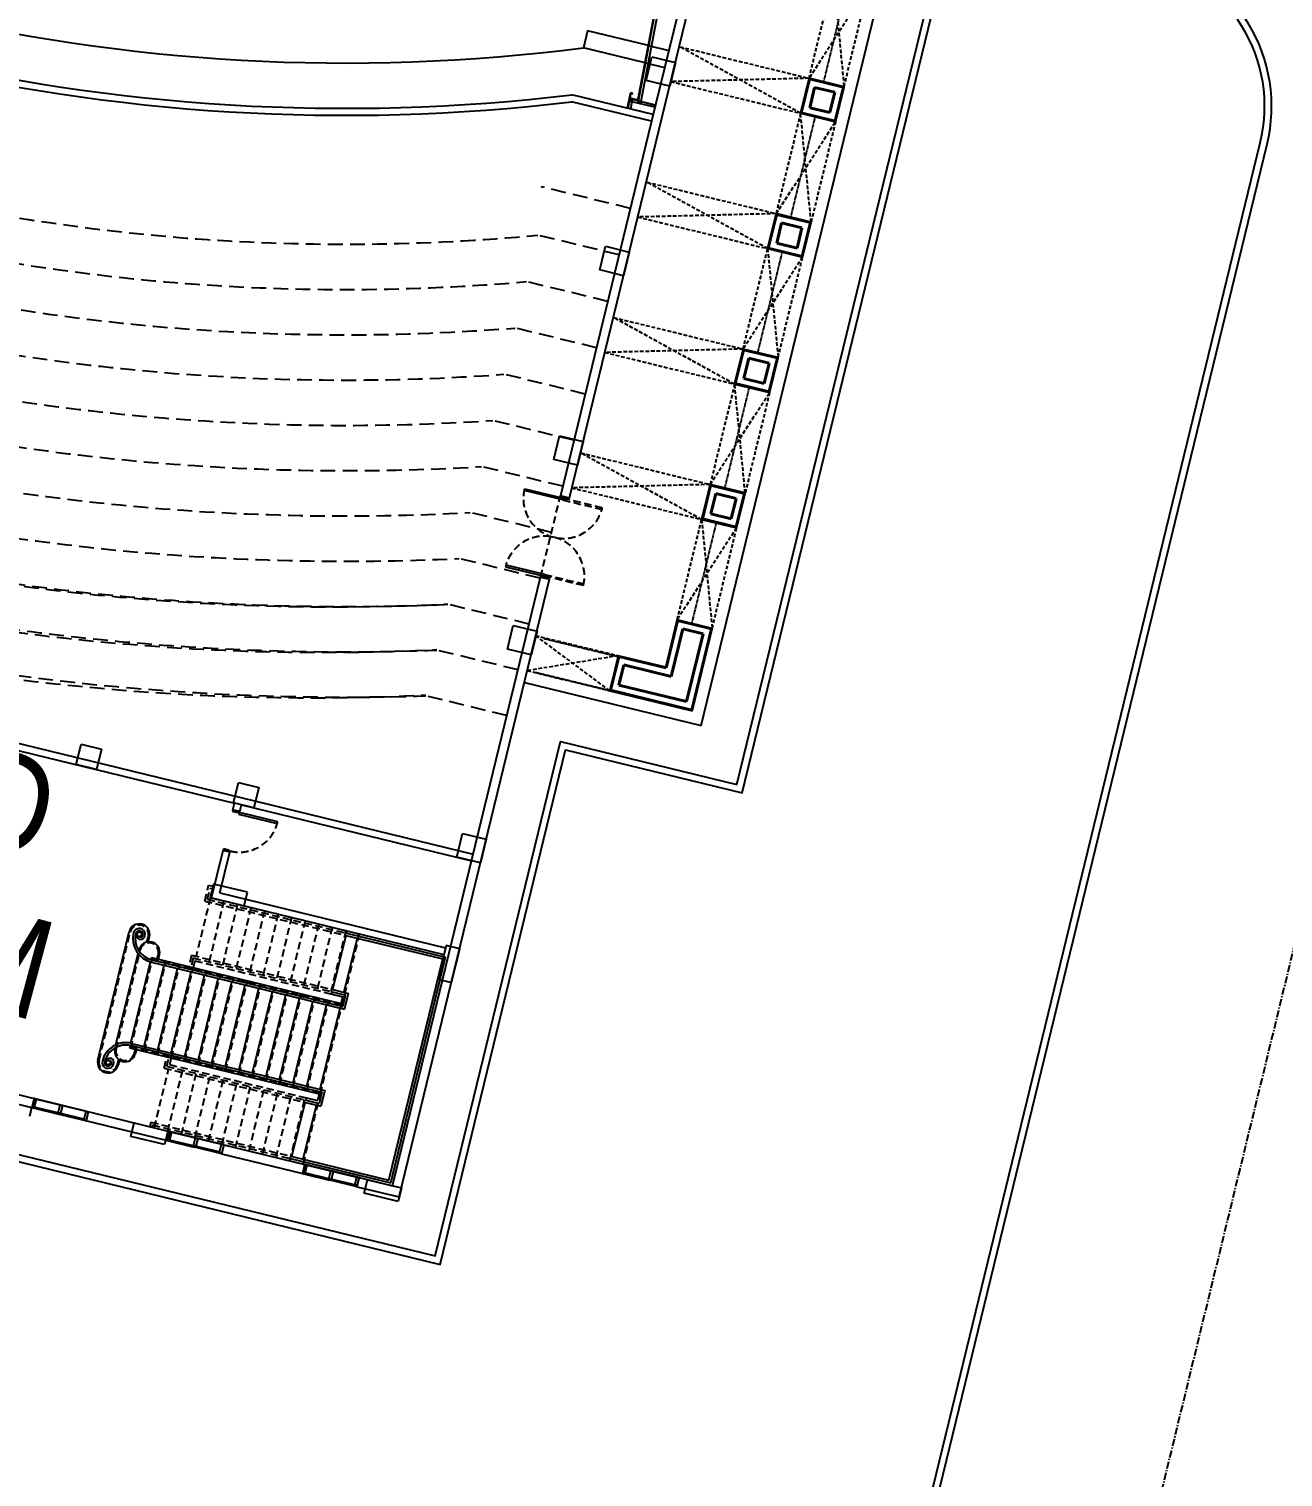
# Model space of a CAD drawing. Header units: feet. Extents: x 50754 to 76410, y 49660 to 67674.
# Drawn here: x 66956 to 68036, y 57479 to 58726 of the extents above; entities that cross this region are included whole.
import ezdxf

# ---------------------------------------------------------------- set-up
doc = ezdxf.new("R2010")
doc.units = ezdxf.units.FT
for name, pattern in [('Amconstr', [9999, 9999, 0]), ('CENTER', [2, 1.25, -0.25, 0.25, -0.25]), ('CENTER2', [28.575, 19.05, -3.175, 3.175, -3.175]), ('HIDDEN', [9.525, 6.35, -3.175]), ('XREF-AUDI GRD-FIRST & ROOF PLANS$0$HIDDEN', [0.375, 0.25, -0.125])]:
    doc.linetypes.add(name, pattern=pattern)
for name, color, linetype in [('03--GRID', 8, 'CENTER2'), ('06--LINE-1', 9, 'Continuous'), ('06--LINE-1 HID', 2, 'HIDDEN'), ('1_TEXT', 3, 'Continuous'), ('arch-win', 40, 'Continuous'), ('COL', 6, 'Continuous'), ('F--BLOCKWALL-3', 253, 'Continuous'), ('FOOTPATH', 1, 'Continuous'), ('L--WINDOW-0', 8, 'Continuous'), ('L--WINDOW-2', 2, 'Continuous'), ('M--HANDRAIL', 9, 'Continuous'), ('M--STAIR', 2, 'Continuous'), ('M--STAIR IDD', 1, 'HIDDEN'), ('ROAD CL', 251, 'CENTER'), ('roads & footpath', 161, 'Continuous'), ('W--ELE-1', 2, 'Continuous'), ('WALL', 4, 'Continuous'), ('XREF-AUDI GRD-FIRST & ROOF PLANS$0$06--LINE-1 HID', 41, 'XREF-AUDI GRD-FIRST & ROOF PLANS$0$HIDDEN')]:
    doc.layers.add(name, color=color, linetype=linetype)
doc.layers.add('E--CONCRETE-4', color=4, linetype='Continuous', lineweight=40)
doc.styles.add('ARC_IMP 001 1_1', font='ARIALN.TTF', dxfattribs={"height": 0.078125})

# ---------------------------------------------------------------- blocks, each defined once
blk = doc.blocks.new('A$C2b783d29')
at = {"color": 253}
for p, q in [((504.5, 597.2), (504.5, 603.2)), ((506, 603.2), (504.5, 603.2)), ((505.5, 597.2), (505.5, 598.7)), ((506, 598.7), (505.5, 598.7)), ((506, 598.7), (506, 603.2)), ((540.5, 603.2), (539, 603.2)), ((539, 598.7), (539, 603.2)), ((539.5, 598.7), (539, 598.7)), ((539.5, 597.2), (539.5, 598.7)), ((540.5, 597.2), (540.5, 603.2)), ((505.5, 597.2), (504.5, 597.2)), ((538, 563.2), (538, 597.2)), ((539.5, 597.2), (538, 597.2)), ((540.5, 597.2), (539.5, 597.2)), ((539.5, 563.2), (539.5, 597.2)), ((799.5, 424.7), (799.5, 390.2)), ((801, 390.2), (801, 424.6)), ((867, 390.2), (867, 424.6)), ((868.5, 424.7), (868.5, 390.2)), ((798, 387.2), (798, 393.2)), ((798, 393.2), (799.5, 393.2)), ((799.5, 387.2), (798, 387.2)), ((799.5, 393.2), (799.5, 387.2)), ((799.5, 390.2), (801, 390.2)), ((868.5, 390.2), (867, 390.2)), ((870, 393.2), (868.5, 393.2)), ((868.5, 393.2), (868.5, 387.2)), ((868.5, 387.2), (870, 387.2)), ((870, 387.2), (870, 393.2))]:
    blk.add_line(p, q, dxfattribs=at)
at = {"color": 253, "linetype": 'HIDDEN'}
for p, q in [((799.5, 355.7), (799.5, 390.2)), ((799.5, 390.2), (801, 390.2)), ((801, 390.2), (801, 355.7)), ((868.5, 390.2), (867, 390.2)), ((867, 390.2), (867, 355.7)), ((868.5, 355.7), (868.5, 390.2))]:
    blk.add_line(p, q, dxfattribs=at)
for centre, radius, start, end in [((539.5, 597.2), 34, 180, 270), ((799.5, 390.2), 34.5, 270, 90), ((868.5, 390.2), 34.5, 90, 270)]:
    blk.add_arc(centre, radius, start, end, dxfattribs=at)
at = {"layer": '03--GRID', "color": 253, "linetype": 'CENTER', "ltscale": 2}
for p, q in [((1214.3, 413.7), (1216.3, 415.8)), ((1216.3, 413.7), (1214.3, 415.7)), ((1214.3, 406.2), (1216.3, 408.3)), ((1216.3, 406.2), (1214.3, 408.3)), ((1214.3, 393.2), (1216.3, 395.2)), ((1216.3, 393.2), (1214.3, 395.2))]:
    blk.add_line(p, q, dxfattribs=at)
at = {"layer": '06--LINE-1', "color": 253, "linetype": 'ByBlock'}
for p, q in [((748, 312.2), (717, 312.2)), ((717, 312.2), (717, 239.2)), ((748, 270.2), (748, 312.2)), ((790, 270.2), (748, 270.2)), ((790, 239.2), (790, 270.2)), ((910, 270.2), (879, 270.2)), ((879, 270.2), (879, 239.2)), ((910, 239.2), (910, 270.2)), ((1030, 270.2), (999, 270.2)), ((999, 270.2), (999, 239.2)), ((1030, 239.2), (1030, 270.2)), ((1150, 270.2), (1119, 270.2)), ((1119, 270.2), (1119, 239.2)), ((1150, 239.2), (1150, 270.2)), ((1270, 270.2), (1239, 270.2)), ((1239, 270.2), (1239, 239.2)), ((1270, 239.2), (1270, 270.2)), ((717, 239.2), (790, 239.2)), ((879, 239.2), (910, 239.2)), ((999, 239.2), (1030, 239.2)), ((1119, 239.2), (1150, 239.2)), ((1239, 239.2), (1270, 239.2))]:
    blk.add_line(p, q, dxfattribs=at)
at = {"layer": '06--LINE-1 HID', "color": 253, "ltscale": 0.5}
for p, q in [((717, 312.2), (748, 385.5)), ((748, 312.2), (717, 385.2)), ((717, 385.2), (717, 312.2)), ((748, 385.5), (748, 312.2)), ((879, 385.2), (879, 270.2)), ((910, 270.2), (879, 385.2)), ((879, 270.2), (910, 384.9)), ((910, 384.9), (910, 270.2)), ((999, 385.2), (999, 270.2)), ((1030, 270.2), (999, 385.2)), ((999, 270.2), (1030, 384.9)), ((1030, 384.9), (1030, 270.2)), ((1119, 385.2), (1119, 270.2)), ((1150, 270.2), (1119, 385.2)), ((1119, 270.2), (1150, 384.9)), ((1150, 384.9), (1150, 270.2)), ((1239, 385.2), (1239, 270.2)), ((1270, 270.2), (1239, 385.2)), ((1239, 270.2), (1270, 384.9)), ((1270, 384.9), (1270, 270.2)), ((790, 270.2), (879, 270.2)), ((879, 270.2), (790, 239.2)), ((879, 239.2), (790, 270.2)), ((999, 270.2), (910, 270.2)), ((910, 270.2), (999, 239.2)), ((910, 239.2), (999, 270.2)), ((1030, 270.2), (1119, 270.2)), ((1119, 270.2), (1030, 239.2)), ((1119, 239.2), (1030, 270.2)), ((1239, 270.2), (1150, 270.2)), ((1150, 270.2), (1239, 239.2)), ((1150, 239.2), (1239, 270.2)), ((1270, 270.2), (1359, 270.2)), ((1359, 270.2), (1270, 239.2)), ((1359, 239.2), (1270, 270.2)), ((790, 239.2), (879, 239.2)), ((999, 239.2), (910, 239.2)), ((1030, 239.2), (1119, 239.2)), ((1239, 239.2), (1150, 239.2)), ((1270, 239.2), (1359, 239.2))]:
    blk.add_line(p, q, dxfattribs=at)
at = {"layer": 'arch-win', "color": 253}
for p, q in [((1207.9, 415.9, 0.1), (1220.8, 416.6, 0.1)), ((1207.9, 415.4, 0.1), (1220.8, 416.1, 0.1)), ((1214.3, 413.7, 0), (1207.9, 413.4, 0)), ((1214.3, 415.7), (1216.3, 415.8)), ((1214.3, 413.7), (1214.3, 415.7)), ((1214.3, 393.2), (1214.3, 413.7)), ((1216.3, 413.7), (1214.3, 413.7)), ((1216.3, 408.8, 0.1), (1364.9, 416.6, 0.1)), ((1216.3, 408.3, 0.1), (1364.9, 416.1, 0.1)), ((1216.3, 415.8), (1216.3, 413.7)), ((1216.3, 393.2), (1216.3, 413.7)), ((1358.4, 413.7), (1216.3, 406.2)), ((1216.8, 408.8, 0), (1216.8, 415.9, 0)), ((1221.3, 416.6, 0.1), (1220.8, 416.6, 0.1)), ((1220.8, 416.6, 0.1), (1220.9, 414.6, 0.1)), ((1220.9, 414.6, 0.1), (1221.4, 414.6, 0.1)), ((1221.4, 414.6, 0.1), (1221.3, 416.6, 0.1)), ((1214.3, 408.3), (1216.3, 408.3)), ((1214.3, 406.2), (1214.3, 408.3)), ((1216.3, 406.2), (1214.3, 406.2)), ((1216.3, 408.3), (1216.3, 406.2)), ((1216.3, 408.3, -0.1), (1216.3, 393.2, -0.1)), ((1249.6, 410.5), (1249.6, 393.2)), ((1264.6, 411.3), (1264.6, 393.2))]:
    blk.add_line(p, q, dxfattribs=at)
at = {"layer": 'COL', "color": 253}
for p, q in [((546.5, 743.5, 0), (564.5, 743.5, 0)), ((546.5, 725.5, 0), (546.5, 743.5, 0)), ((564.5, 743.5, 0), (564.5, 725.5, 0)), ((564.5, 725.5, 0), (546.5, 725.5, 0)), ((246.5, 592.2), (246.5, 622.2)), ((246.5, 622.2), (258.5, 622.2)), ((258.5, 622.2), (258.5, 592.2)), ((474.5, 604.2), (462.5, 604.2)), ((462.5, 604.2), (462.5, 574.2)), ((474.5, 574.2), (474.5, 604.2)), ((546.5, 604.2, 0.1), (564.5, 604.2, 0.1)), ((546.5, 586.2, 0.1), (546.5, 604.2, 0.1)), ((564.5, 604.2, 0.1), (564.5, 586.2, 0.1)), ((258.5, 592.2), (246.5, 592.2)), ((564.5, 586.2, 0.1), (546.5, 586.2, 0.1)), ((462.5, 574.2), (474.5, 574.2)), ((246.5, 385.2), (246.5, 415.2)), ((246.5, 415.2), (258.5, 415.2)), ((258.5, 415.2), (258.5, 385.2)), ((546.5, 406.2), (567.5, 406.2)), ((546.5, 385.2), (546.5, 406.2)), ((567.5, 406.2), (567.5, 385.2)), ((731, 406.2, 0.1), (752, 406.2, 0.1)), ((731, 385.2, 0.1), (731, 406.2, 0.1)), ((752, 406.2, 0.1), (752, 385.2, 0.1)), ((899, 406.2, 0.1), (920, 406.2, 0.1)), ((899, 385.2, 0.1), (899, 406.2, 0.1)), ((920, 406.2, 0.1), (920, 385.2, 0.1)), ((1067, 406.2, 0.1), (1088, 406.2, 0.1)), ((1067, 385.2, 0.1), (1067, 406.2, 0.1)), ((1088, 406.2, 0.1), (1088, 385.2, 0.1)), ((1235, 406.2, 0.1), (1256, 406.2, 0.1)), ((1235, 385.2, 0.1), (1235, 406.2, 0.1)), ((1256, 406.2, 0.1), (1256, 385.2, 0.1)), ((470.5, 397.2), (440.5, 397.2)), ((440.5, 397.2), (440.5, 385.2)), ((470.5, 385.2), (470.5, 397.2)), ((258.5, 385.2), (246.5, 385.2)), ((440.5, 385.2), (470.5, 385.2)), ((567.5, 385.2), (546.5, 385.2)), ((752, 385.2, 0.1), (731, 385.2, 0.1)), ((920, 385.2, 0.1), (899, 385.2, 0.1)), ((1088, 385.2, 0.1), (1067, 385.2, 0.1)), ((1256, 385.2, 0.1), (1235, 385.2, 0.1))]:
    blk.add_line(p, q, dxfattribs=at)
at = {"layer": 'E--CONCRETE-4', "color": 253}
for p, q in [((747.5, 311.7), (717.5, 311.7)), ((717.5, 311.7), (717.5, 239.7)), ((741.5, 305.7), (723.5, 305.7)), ((723.5, 305.7), (723.5, 245.7)), ((741.5, 263.7), (741.5, 305.7)), ((747.5, 269.7), (747.5, 311.7)), ((783.5, 263.7), (741.5, 263.7)), ((789.5, 269.7), (747.5, 269.7)), ((783.5, 245.7), (783.5, 263.7)), ((789.5, 239.7), (789.5, 269.7)), ((909.5, 269.7), (879.5, 269.7)), ((879.5, 269.7), (879.5, 239.7)), ((903.5, 263.7), (885.5, 263.7)), ((885.5, 263.7), (885.5, 245.7)), ((903.5, 245.7), (903.5, 263.7)), ((909.5, 239.7), (909.5, 269.7)), ((1029.5, 269.7), (999.5, 269.7)), ((999.5, 269.7), (999.5, 239.7)), ((1023.5, 263.7), (1005.5, 263.7)), ((1005.5, 263.7), (1005.5, 245.7)), ((1023.5, 245.7), (1023.5, 263.7)), ((1029.5, 239.7), (1029.5, 269.7)), ((1149.5, 269.7), (1119.5, 269.7)), ((1119.5, 269.7), (1119.5, 239.7)), ((1143.5, 263.7), (1125.5, 263.7)), ((1125.5, 263.7), (1125.5, 245.7)), ((1143.5, 245.7), (1143.5, 263.7)), ((1149.5, 239.7), (1149.5, 269.7)), ((1269.5, 269.7), (1239.5, 269.7)), ((1239.5, 269.7), (1239.5, 239.7)), ((1263.5, 263.7), (1245.5, 263.7)), ((1245.5, 263.7), (1245.5, 245.7)), ((1263.5, 245.7), (1263.5, 263.7)), ((1269.5, 239.7), (1269.5, 269.7)), ((717.5, 239.7), (789.5, 239.7)), ((723.5, 245.7), (783.5, 245.7)), ((879.5, 239.7), (909.5, 239.7)), ((885.5, 245.7), (903.5, 245.7)), ((999.5, 239.7), (1029.5, 239.7)), ((1005.5, 245.7), (1023.5, 245.7)), ((1119.5, 239.7), (1149.5, 239.7)), ((1125.5, 245.7), (1143.5, 245.7)), ((1239.5, 239.7), (1269.5, 239.7)), ((1245.5, 245.7), (1263.5, 245.7))]:
    blk.add_line(p, q, dxfattribs=at)
at = {"layer": 'F--BLOCKWALL-3', "color": 253}
for p, q in [((250.5, 898.7), (250.5, 590.7)), ((258.5, 898.7), (258.5, 590.7)), ((546.5, 902.9), (546.5, 603.2)), ((552.5, 896.9), (552.5, 393.2)), ((462.5, 603.2), (462.5, 397.2)), ((462.5, 603.2), (504.5, 603.2)), ((504.5, 597.2), (504.5, 603.2)), ((540.5, 603.2), (546.5, 603.2)), ((540.5, 597.2), (540.5, 603.2)), ((250.5, 590.7), (258.5, 590.7)), ((468.5, 597.2), (468.5, 397.2)), ((468.5, 597.2), (504.5, 597.2)), ((540.5, 597.2), (546.5, 597.2)), ((546.5, 597.2), (546.5, 393.2)), ((250.5, 542.7), (250.5, 470.7)), ((258.5, 542.7), (250.5, 542.7)), ((258.5, 542.7), (258.5, 470.7)), ((250.5, 470.7), (258.5, 470.7)), ((1201.9, 393.2), (1201.9, 464.1)), ((1207.9, 393.2), (1207.9, 465.2)), ((250.5, 422.7), (250.5, 385.2)), ((250.5, 422.7), (258.5, 422.7)), ((258.5, 422.7), (258.5, 393.2)), ((258.5, 393.2), (798, 393.2)), ((798, 393.2), (798, 385.2)), ((1201.9, 393.2), (870, 393.2)), ((870, 393.2), (870, 385.2)), ((1587.5, 393.2), (1201.9, 393.2)), ((250.5, 385.2), (798, 385.2)), ((870, 385.2), (1595.5, 385.2))]:
    blk.add_line(p, q, dxfattribs=at)
for radius, start, end in [(1647, 159.5263, 200.4737), (1641, 159.4885, 200.5115)]:
    blk.add_arc((2744.8, 1040.2), radius, start, end, dxfattribs=at)
at = {"layer": 'L--WINDOW-0', "color": 253}
for p, q in [((250.5, 709.7), (250.5, 686.9)), ((251, 709.7), (251, 686.9)), ((251.5, 709.7), (251.5, 686.9)), ((258.5, 662.7), (258.5, 710.7)), ((258.5, 708.7), (258.5, 664.7)), ((250.5, 663.7), (250.5, 686.4)), ((251, 663.7), (251, 686.4)), ((251.5, 663.7), (251.5, 686.4)), ((250.5, 589.7), (250.5, 566.9)), ((251, 589.7), (251, 566.9)), ((251.5, 589.7), (251.5, 566.9)), ((258.5, 542.7), (258.5, 590.7)), ((258.5, 588.7), (258.5, 544.7)), ((250.5, 543.7), (250.5, 566.4)), ((251, 543.7), (251, 566.4)), ((251.5, 543.7), (251.5, 566.4)), ((250.5, 469.7), (250.5, 446.9)), ((251, 469.7), (251, 446.9)), ((251.5, 469.7), (251.5, 446.9)), ((258.5, 422.7), (258.5, 470.7)), ((258.5, 468.7), (258.5, 424.7)), ((250.5, 423.7), (250.5, 446.4)), ((251, 423.7), (251, 446.4)), ((251.5, 423.7), (251.5, 446.4))]:
    blk.add_line(p, q, dxfattribs=at)
at = {"layer": 'L--WINDOW-2', "color": 253}
for p, q in [((250.5, 710.7), (250.5, 709.7)), ((258.5, 710.7), (250.5, 710.7)), ((250.5, 709.7), (251.5, 709.7)), ((251.5, 709.7), (251.5, 708.7)), ((251.5, 708.7), (258.5, 708.7)), ((258.5, 708.7), (258.5, 710.7)), ((250.5, 686.4), (250.5, 686.9)), ((250.5, 686.9), (251.5, 686.9)), ((251.5, 686.4), (250.5, 686.4)), ((251.5, 686.9), (251.5, 687.7)), ((251.5, 687.7), (258.5, 687.7)), ((251.5, 685.7), (251.5, 686.4)), ((258.5, 687.7), (258.5, 685.7)), ((258.5, 685.7), (251.5, 685.7)), ((250.5, 662.7), (250.5, 663.7)), ((250.5, 663.7), (251.5, 663.7)), ((258.5, 662.7), (250.5, 662.7)), ((251.5, 663.7), (251.5, 664.7)), ((251.5, 664.7), (258.5, 664.7)), ((258.5, 664.7), (258.5, 662.7)), ((250.5, 590.7), (250.5, 589.7)), ((258.5, 590.7), (250.5, 590.7)), ((250.5, 589.7), (251.5, 589.7)), ((251.5, 589.7), (251.5, 588.7)), ((251.5, 588.7), (258.5, 588.7)), ((258.5, 588.7), (258.5, 590.7)), ((250.5, 566.4), (250.5, 566.9)), ((250.5, 566.9), (251.5, 566.9)), ((251.5, 566.4), (250.5, 566.4)), ((251.5, 566.9), (251.5, 567.7)), ((251.5, 567.7), (258.5, 567.7)), ((251.5, 565.7), (251.5, 566.4)), ((258.5, 565.7), (251.5, 565.7)), ((258.5, 567.7), (258.5, 565.7)), ((250.5, 542.7), (250.5, 543.7)), ((250.5, 543.7), (251.5, 543.7)), ((258.5, 542.7), (250.5, 542.7)), ((251.5, 543.7), (251.5, 544.7)), ((251.5, 544.7), (258.5, 544.7)), ((258.5, 544.7), (258.5, 542.7)), ((250.5, 470.7), (250.5, 469.7)), ((258.5, 470.7), (250.5, 470.7)), ((250.5, 469.7), (251.5, 469.7)), ((251.5, 469.7), (251.5, 468.7)), ((251.5, 468.7), (258.5, 468.7)), ((258.5, 468.7), (258.5, 470.7)), ((250.5, 446.4), (250.5, 446.9)), ((250.5, 446.9), (251.5, 446.9)), ((251.5, 446.4), (250.5, 446.4)), ((251.5, 446.9), (251.5, 447.7)), ((251.5, 447.7), (258.5, 447.7)), ((251.5, 445.7), (251.5, 446.4)), ((258.5, 445.7), (251.5, 445.7)), ((258.5, 447.7), (258.5, 445.7)), ((251.5, 423.7), (251.5, 424.7)), ((251.5, 424.7), (258.5, 424.7)), ((258.5, 424.7), (258.5, 422.7)), ((250.5, 422.7), (250.5, 423.7)), ((250.5, 423.7), (251.5, 423.7)), ((258.5, 422.7), (250.5, 422.7))]:
    blk.add_line(p, q, dxfattribs=at)
at = {"layer": 'M--HANDRAIL', "color": 253}
for p, q in [((322.5, 640.4), (322.5, 471.2)), ((324.5, 640.4), (324.5, 469.2)), ((396.5, 640.4), (396.5, 469.2)), ((398.5, 640.4), (398.5, 471.2)), ((260.5, 484.2), (260.5, 395.2)), ((262.5, 484.2), (262.5, 397.2)), ((310.5, 484.2), (310.5, 469.2)), ((312.5, 484.2), (312.5, 471.2)), ((408.5, 484.2), (408.5, 471.2)), ((410.5, 484.2), (410.5, 469.2)), ((458.5, 484.2), (458.5, 397.2)), ((460.5, 484.2), (460.5, 395.2)), ((324.5, 469.2), (310.5, 469.2)), ((322.5, 471.2), (312.5, 471.2)), ((396.5, 469.2), (410.5, 469.2)), ((398.5, 471.2), (408.5, 471.2)), ((260.5, 395.2), (460.5, 395.2)), ((262.5, 397.2), (458.5, 397.2))]:
    blk.add_line(p, q, dxfattribs=at)
for centre in [(303.7, 656.2), (417.3, 656.2)]:
    blk.add_circle(centre, 2.01, dxfattribs=at)
for centre, radius, start, end in [((303.7, 656.2), 5, 90, 302.3891), ((303.7, 640.4), 20.8, 0, 90), ((417.3, 640.4), 20.8, 90, 180), ((417.3, 656.2), 5, 237.6109, 90), ((303.7, 656.2), 3, 90, 300.4256), ((304.2, 654.7), 3.53, 311.1021, 109.7491), ((303.7, 640.4), 18.8, 0, 90), ((304.2, 654.7), 1.53, 311.1021, 27.5389), ((417.3, 640.4), 18.8, 90, 180), ((416.8, 654.7), 3.53, 70.2509, 228.8979), ((416.8, 654.7), 1.53, 152.4611, 228.8979), ((417.3, 656.2), 3, 239.5744, 90)]:
    blk.add_arc(centre, radius, start, end, dxfattribs=at)
at = {"layer": 'M--STAIR', "color": 253}
for p, q in [((303.7, 665.2), (417.3, 665.2)), ((316.6, 653.2), (317.5, 653.2)), ((320.1, 653.2), (400.9, 653.2)), ((403.5, 653.2), (404.4, 653.2)), ((308.1, 647.2), (303.7, 647.2)), ((320.5, 641.2), (320.5, 473.2)), ((322.5, 641.2), (320.5, 641.2)), ((324.5, 641.2), (396.5, 641.2)), ((398.5, 641.2), (400.5, 641.2)), ((400.5, 641.2), (400.5, 473.2)), ((412.9, 647.2), (417.3, 647.2)), ((320.5, 635.2), (316.6, 635.2)), ((322.5, 629.2), (320.5, 629.2)), ((324.5, 629.2), (396.5, 629.2)), ((398.5, 629.2), (400.5, 629.2)), ((400.5, 635.2), (404.4, 635.2)), ((322.5, 617.2), (320.5, 617.2)), ((324.5, 617.2), (396.5, 617.2)), ((398.5, 617.2), (400.5, 617.2)), ((322.5, 605.2), (320.5, 605.2)), ((324.5, 605.2), (396.5, 605.2)), ((398.5, 605.2), (400.5, 605.2)), ((322.5, 593.2), (320.5, 593.2)), ((324.5, 593.2), (396.5, 593.2)), ((398.5, 593.2), (400.5, 593.2)), ((322.5, 581.2), (320.5, 581.2)), ((324.5, 581.2), (396.5, 581.2)), ((398.5, 581.2), (400.5, 581.2)), ((322.5, 569.2), (320.5, 569.2)), ((324.5, 569.2), (396.5, 569.2)), ((398.5, 569.2), (400.5, 569.2)), ((322.5, 557.2), (320.5, 557.2)), ((322.5, 557.2), (320.5, 557.2)), ((324.5, 557.2), (396.5, 557.2)), ((398.5, 557.2), (400.5, 557.2)), ((398.5, 557.2), (400.5, 557.2)), ((322.5, 545.2), (320.5, 545.2)), ((324.5, 545.2), (396.5, 545.2)), ((398.5, 545.2), (400.5, 545.2)), ((322.5, 533.2), (320.5, 533.2)), ((324.5, 533.2), (396.5, 533.2)), ((398.5, 533.2), (400.5, 533.2)), ((322.5, 521.2), (320.5, 521.2)), ((324.5, 521.2), (396.5, 521.2)), ((398.5, 521.2), (400.5, 521.2)), ((322.5, 509.2), (320.5, 509.2)), ((324.5, 509.2), (396.5, 509.2)), ((398.5, 509.2), (400.5, 509.2)), ((322.5, 497.2), (320.5, 497.2)), ((324.5, 497.2), (396.5, 497.2)), ((398.5, 497.2), (400.5, 497.2)), ((262.5, 483.2), (310.5, 483.2)), ((312.5, 483.2), (314.5, 483.2)), ((314.5, 484.2), (314.5, 473.2)), ((322.5, 485.2), (320.5, 485.2)), ((324.5, 485.2), (396.5, 485.2)), ((398.5, 485.2), (400.5, 485.2)), ((406.5, 484.2), (406.5, 473.2)), ((408.5, 483.2), (406.5, 483.2)), ((458.5, 483.2), (410.5, 483.2)), ((462.5, 483.2), (460.5, 483.2)), ((262.5, 473.2), (310.5, 473.2)), ((320.5, 473.2), (314.5, 473.2)), ((322.5, 473.2), (320.5, 473.2)), ((324.5, 473.2), (396.5, 473.2)), ((398.5, 473.2), (400.5, 473.2)), ((400.5, 473.2), (406.5, 473.2)), ((458.5, 473.2), (410.5, 473.2)), ((462.5, 473.2), (460.5, 473.2)), ((1249.6, 410.5), (1249.6, 465.2)), ((1264.6, 465.2), (1249.6, 465.2)), ((1264.6, 411.3), (1264.6, 465.2)), ((706.5, 385.2), (706.5, 228.7)), ((706.5, 228.7), (1440, 228.7))]:
    blk.add_line(p, q, dxfattribs=at)
for centre, radius, start, end in [((2744.8, 1040.2), 1602, 158.9657, 201.0343), ((303.7, 656.2), 9, 90, 270), ((417.3, 656.2), 9, 270, 90), ((316.6, 644.2), 9, 90, 270), ((404.4, 644.2), 9, 270, 90)]:
    blk.add_arc(centre, radius, start, end, dxfattribs=at)
at = {"layer": 'M--STAIR IDD', "color": 253}
for p, q in [((303.7, 664.2), (417.3, 664.2)), ((316.6, 652.2), (404.4, 652.2)), ((308.5, 648.2), (303.7, 648.2)), ((320.5, 636.2), (316.6, 636.2)), ((320.5, 640.2), (400.5, 640.2)), ((321.5, 641.2), (321.5, 473.2)), ((399.5, 641.2), (399.5, 473.2)), ((400.5, 636.2), (404.4, 636.2)), ((412.5, 648.2), (417.3, 648.2)), ((320.5, 628.2), (400.5, 628.2)), ((320.5, 616.2), (400.5, 616.2)), ((262.5, 608.2), (258.5, 608.2)), ((260.5, 606.2), (258.5, 606.2)), ((258.5, 604.2), (310.5, 604.2)), ((260.5, 606.2), (260.5, 484.2)), ((262.5, 608.2), (262.5, 484.2)), ((310.5, 608.2), (310.5, 484.2)), ((310.5, 608.2), (320.4, 608.2)), ((312.5, 606.2), (312.5, 484.2)), ((312.5, 606.2), (320.4, 606.2)), ((314.5, 604.2), (314.5, 484.2)), ((314.5, 604.2), (320.5, 604.2)), ((314.5, 604.2), (314.5, 484.2)), ((320.5, 604.2), (400.5, 604.2)), ((406.5, 604.2), (400.5, 604.2)), ((410.5, 608.2), (400.6, 608.2)), ((408.5, 606.2), (400.6, 606.2)), ((406.5, 604.2), (406.5, 484.2)), ((408.5, 606.2), (408.5, 484.2)), ((410.5, 608.2), (410.5, 484.2)), ((462.5, 604.2), (410.5, 604.2)), ((458.5, 608.2), (458.5, 484.2)), ((458.5, 608.2), (472.5, 608.2)), ((460.5, 606.2), (460.5, 484.2)), ((460.5, 606.2), (470.5, 606.2)), ((462.5, 604.2), (462.5, 484.2)), ((462.5, 604.2), (469.5, 604.2)), ((468.5, 604.2), (468.5, 603.2)), ((469.5, 604.2), (469.5, 603.2)), ((470.5, 606.2), (470.5, 603.2)), ((472.5, 608.2), (472.5, 603.2)), ((258.5, 592.2), (314.5, 592.2)), ((320.5, 592.2), (400.5, 592.2)), ((462.5, 592.2), (406.5, 592.2)), ((258.5, 580.2), (314.5, 580.2)), ((320.5, 580.2), (400.5, 580.2)), ((462.5, 580.2), (406.5, 580.2)), ((258.5, 568.2), (314.5, 568.2)), ((320.5, 568.2), (400.5, 568.2)), ((462.5, 568.2), (406.5, 568.2)), ((258.5, 556.2), (314.5, 556.2)), ((320.5, 556.2), (400.5, 556.2)), ((462.5, 556.2), (406.5, 556.2)), ((258.5, 544.2), (314.5, 544.2)), ((320.5, 544.2), (400.5, 544.2)), ((462.5, 544.2), (406.5, 544.2)), ((258.5, 532.2), (314.5, 532.2)), ((320.5, 532.2), (400.5, 532.2)), ((462.5, 532.2), (406.5, 532.2)), ((258.5, 520.2), (314.5, 520.2)), ((320.5, 520.2), (400.5, 520.2)), ((462.5, 520.2), (406.5, 520.2)), ((258.5, 508.2), (314.5, 508.2)), ((320.5, 508.2), (400.5, 508.2)), ((462.5, 508.2), (406.5, 508.2)), ((258.5, 496.2), (314.5, 496.2)), ((320.5, 496.2), (400.5, 496.2)), ((462.5, 496.2), (406.5, 496.2)), ((258.5, 484.2), (314.5, 484.2)), ((320.5, 484.2), (400.5, 484.2)), ((462.5, 484.2), (406.5, 484.2)), ((258.5, 472.2), (321.5, 472.2)), ((320.5, 472.2), (407.5, 472.2)), ((462.5, 472.2), (399.5, 472.2)), ((798, 393.2), (870, 393.2))]:
    blk.add_line(p, q, dxfattribs=at)
at = {"layer": 'M--STAIR IDD', "color": 253, "ltscale": 2}
for p, q in [((675.2, 393.2), (675.2, 465.2)), ((715.7, 393.2), (715.7, 465.2)), ((756.3, 393.2), (756.3, 465.2)), ((796.9, 393.2), (796.9, 465.2)), ((837.6, 393.2), (837.6, 465.2)), ((878.4, 393.2), (878.4, 465.2)), ((919.2, 393.2), (919.2, 465.2)), ((960.2, 393.2), (960.2, 465.2)), ((1001.2, 393.2), (1001.2, 465.2)), ((1042.3, 393.2), (1042.3, 465.2)), ((1083.5, 393.2), (1083.5, 465.2)), ((1124.7, 393.2), (1124.7, 472.2))]:
    blk.add_line(p, q, dxfattribs=at)
for centre, radius, start, end in [((2623.8, 1040.2), 2031, 163.554, 196.446), ((2664.1, 1040.2), 2031, 163.554, 196.446), ((2704.4, 1040.2), 2031, 163.554, 196.446), ((2744.8, 1040.2), 2031, 163.554, 196.446), ((2744.8, 1040.2), 1992, 163.2226, 196.7774), ((2744.8, 1040.2), 1953, 162.8773, 197.1227), ((2744.8, 1040.2), 1914, 162.5173, 197.4827), ((2744.8, 1040.2), 1875, 162.1415, 197.8585), ((2744.8, 1040.2), 1836, 161.749, 198.251), ((2744.8, 1040.2), 1797, 161.3384, 198.6616), ((2744.8, 1040.2), 1758, 160.9086, 199.0914), ((2744.8, 1040.2), 2070, 165.1076, 196.1276), ((2744.8, 1040.2), 2148, 182.5482, 195.5269), ((2744.8, 1040.2), 2109, 182.5954, 195.8215)]:
    blk.add_arc(centre, radius, start, end, dxfattribs=at)
at = {"layer": 'M--STAIR IDD', "color": 253}
for centre, start, end in [((303.7, 656.2), 90, 270), ((417.3, 656.2), 270, 90), ((316.6, 644.2), 90, 270), ((404.4, 644.2), 270, 90)]:
    blk.add_arc(centre, 8, start, end, dxfattribs=at)
at = {"layer": 'W--ELE-1', "color": 253, "ltscale": 10}
blk.add_line((243, 710.7), (250.5, 710.7), dxfattribs=at)
at = {"layer": 'XREF-AUDI GRD-FIRST & ROOF PLANS$0$06--LINE-1 HID', "color": 253, "ltscale": 0.5}
for p, q in [((717, 299.4), (717, 377.9)), ((747, 299.4), (747, 377.9)), ((879, 257.4), (789, 257.4)), ((999, 257.4), (909, 257.4)), ((1119, 257.4), (1029, 257.4)), ((1239, 257.4), (1149, 257.4)), ((1359, 257.4), (1269, 257.4))]:
    blk.add_line(p, q, dxfattribs=at)

msp = doc.modelspace()

# ---------------------------------------------------------------- linework, layer by layer
at = {"layer": 'FOOTPATH', "color": 253, "elevation": 0.01704}
for points in [[(66903.6866, 57761.03056), (67310.00307, 57662.10399), (67417.87497, 58105.16115), (67569.93297, 58068.13933), (67754.80553, 58827.45769)], [(66905.10597, 57766.86026), (67305.59274, 57669.35305), (67413.46464, 58112.41022), (67565.52263, 58075.38839), (67748.97583, 58828.87706)]]:
    msp.add_lwpolyline(points, dxfattribs=at)
at = {"layer": 'ROAD CL', "color": 253, "ltscale": 5}
msp.add_lwpolyline([(68746.23026, 60815.09343), (67790.28937, 56888.80254, -0.3458722565), (67452.16679, 56623.12584), (67063.86963, 56623.12584, -0.2657967098), (66763.90103, 56794.70917, 0.401108977), (66077.78626, 56989.21138, -0.20078208), (65810.22499, 56964.95958, 0.0230100263), (64627.80398, 57279.36954, 0.126481648), (55517.99972, 56952.58934)], format="xyb", dxfattribs=at)
at = {"layer": 'roads & footpath', "color": 253}
msp.add_line((67592.42409, 56887.74917), (68016.12082, 58627.97875), dxfattribs=at)
at = {"layer": 'roads & footpath', "color": 8}
msp.add_lwpolyline([(64014.58195, 59288.21023), (64404.55725, 57473.84857, -0.0033897934), (64649.30455, 57422.07284, -0.0165636211), (65833.86252, 57121.65154, 0.2063712997), (65962.69025, 57137.9083, -0.0798155617), (66170.05908, 57219.11769, 0.2869729437), (66274.81894, 57321.32085), (66372.0645, 57720.64549), (66859.25309, 57603.80689), (66756.4134, 57181.50571, 0.283051985), (66800.4654, 57044.27345, -0.0861589105), (66945.08308, 56850.89027, 0.2824333094), (67091.31947, 56761.12584), (67438.90867, 56761.12584, 0.3458722565), (67598.25379, 56886.3298), (68021.95052, 58626.55938, 0.4142135624), (67920.51287, 58793.28792), (67901.96739, 58797.80322), (68029.94573, 59323.44259), (68048.49121, 59318.92729, 0.4142135624)], format="xyb", dxfattribs=at)
at = {"layer": 'roads & footpath', "color": 253}
msp.add_arc((67887.86743, 58659.20483), 132, 346.31633278, 76.31633278, dxfattribs=at)

# ---------------------------------------------------------------- block references
at = {"layer": 'WALL', "color": 253, "linetype": 'Amconstr', "lineweight": 25, "rotation": 76.31633277806492}
msp.add_blockref('A$C2b783d29', (67589.70836, 57385.58811, 0.01704), dxfattribs=at)

# ---------------------------------------------------------------- texts
at = {"layer": '1_TEXT', "color": 253, "linetype": 'Amconstr', "lineweight": 25, "insert": (66716.26046, 58164.28204), "char_height": 86.0694804, "width": 969.0222865, "attachment_point": 2, "rotation": 345, "line_spacing_factor": 0.930915, "style": 'ARC_IMP 001 1_1'}
msp.add_mtext('PROPOSED AUDITORIUM', dxfattribs=at)

doc.saveas('drawing.dxf')
